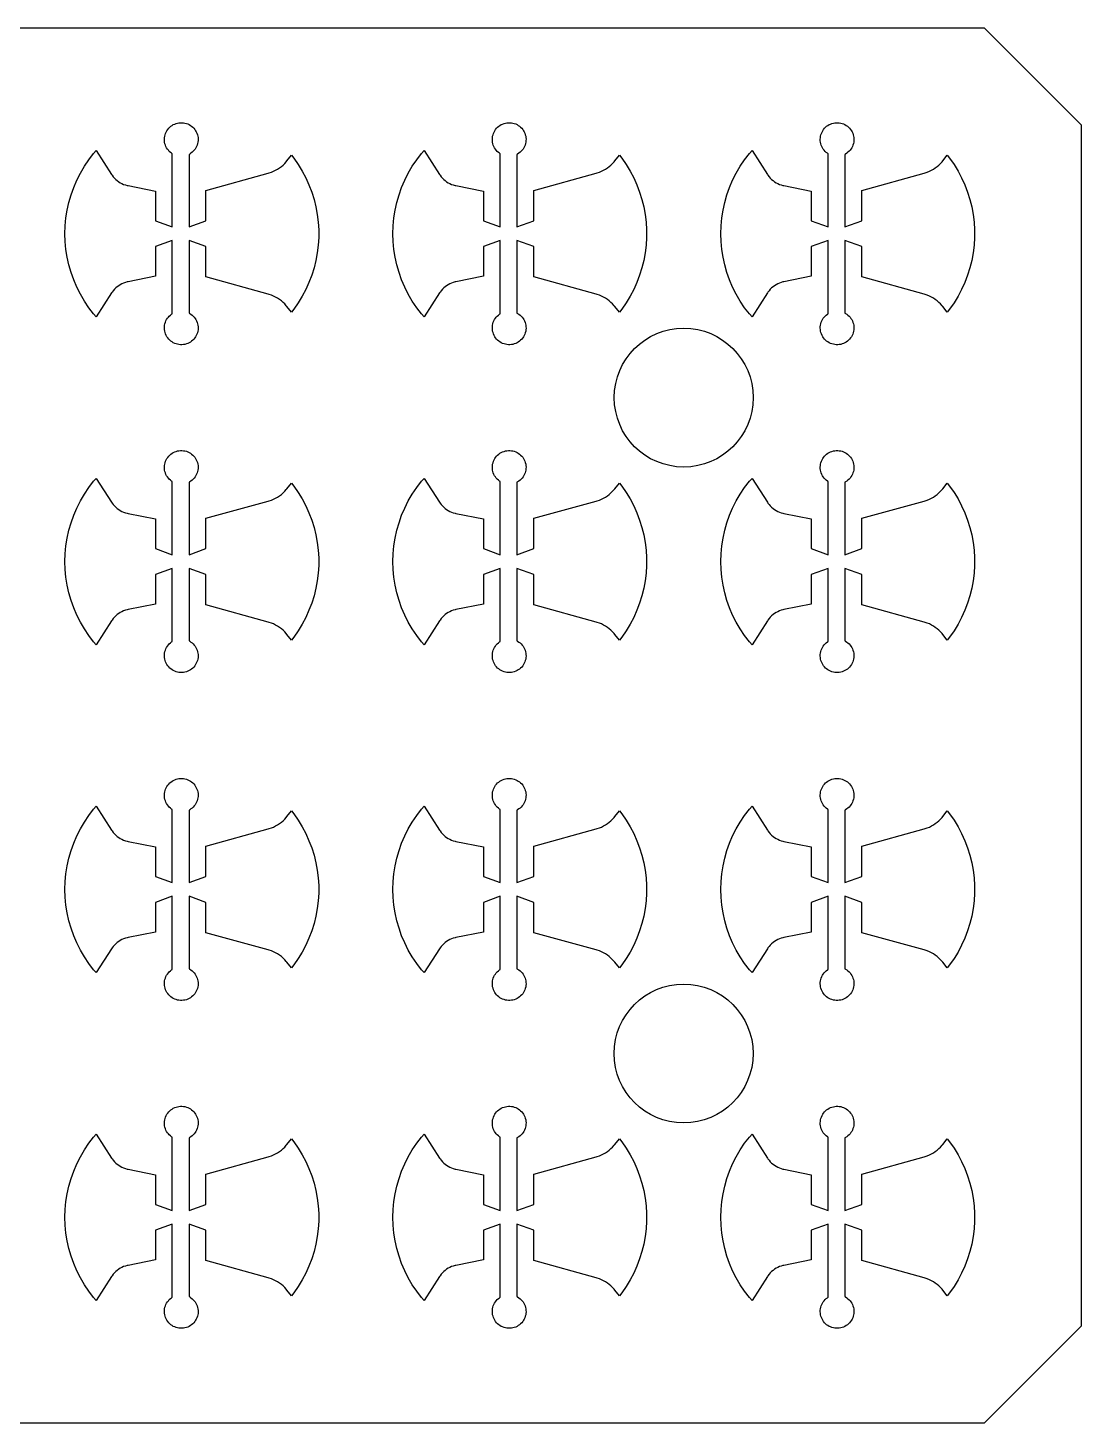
# Model space of a CAD drawing. Extents: x -63 to 63, y -41 to 41.
# Drawn here: x 0 to 62.6, y -41.5 to 41.5 of the extents above; entities that cross this region are included whole.
import ezdxf

# ---------------------------------------------------------------- set-up
doc = ezdxf.new("R2010")
doc.units = 0
doc.layers.add('L0D0_0', color=1, linetype='CONTINUOUS')

msp = doc.modelspace()

# ---------------------------------------------------------------- linework, layer by layer
at = {"layer": 'L0D0_0'}
msp.add_lwpolyline([(-60.937, 41.49), (56.862, 41.49), (62.63, 35.722), (62.63, -35.722), (56.862, -41.49), (-60.937, -41.49)], dxfattribs=at)
for points in [[(9.073, 22.647), (8.985, 22.655), (8.897, 22.671), (8.812, 22.695), (8.728, 22.726), (8.648, 22.764), (8.572, 22.81), (8.5, 22.861), (8.433, 22.919), (8.371, 22.983), (8.315, 23.052), (8.265, 23.126), (8.223, 23.204), (8.187, 23.285), (8.158, 23.369), (8.137, 23.455), (8.124, 23.543), (8.119, 23.632), (8.122, 23.72), (8.132, 23.809), (8.15, 23.896), (8.176, 23.98), (8.209, 24.063), (8.25, 24.142), (8.297, 24.217), (8.351, 24.288), (8.41, 24.353), (8.476, 24.413), (8.546, 24.468), (8.584, 24.491), (8.584, 28.843), (7.584, 28.479), (7.584, 26.717), (5.955, 26.391), (5.901, 26.38), (5.794, 26.351), (5.69, 26.314), (5.589, 26.269), (5.492, 26.217), (5.398, 26.158), (5.309, 26.093), (5.225, 26.021), (5.147, 25.943), (5.074, 25.86), (5.008, 25.772), (4.978, 25.725), (4.06, 24.3), (3.906, 24.478), (3.621, 24.85), (3.359, 25.24), (3.122, 25.646), (2.91, 26.065), (2.725, 26.497), (2.568, 26.939), (2.438, 27.39), (2.336, 27.849), (2.263, 28.313), (2.22, 28.781), (2.205, 29.25), (2.22, 29.719), (2.263, 30.187), (2.336, 30.651), (2.438, 31.11), (2.568, 31.561), (2.725, 32.003), (2.91, 32.435), (3.122, 32.854), (3.359, 33.26), (3.621, 33.65), (3.906, 34.022), (4.06, 34.2), (4.978, 32.775), (5.008, 32.728), (5.074, 32.64), (5.147, 32.557), (5.225, 32.479), (5.309, 32.407), (5.398, 32.342), (5.492, 32.283), (5.589, 32.231), (5.69, 32.186), (5.794, 32.149), (5.901, 32.12), (5.955, 32.109), (7.584, 31.783), (7.584, 30.021), (8.584, 29.657), (8.584, 34.009), (8.546, 34.032), (8.476, 34.087), (8.41, 34.147), (8.351, 34.212), (8.297, 34.283), (8.25, 34.358), (8.209, 34.437), (8.176, 34.52), (8.15, 34.604), (8.132, 34.691), (8.122, 34.78), (8.119, 34.868), (8.124, 34.957), (8.137, 35.045), (8.158, 35.131), (8.187, 35.215), (8.223, 35.296), (8.265, 35.374), (8.315, 35.448), (8.371, 35.517), (8.433, 35.581), (8.5, 35.639), (8.572, 35.69), (8.648, 35.736), (8.728, 35.774), (8.812, 35.805), (8.897, 35.829), (8.985, 35.845), (9.073, 35.853), (9.162, 35.853), (9.25, 35.845), (9.338, 35.83), (9.423, 35.807), (9.507, 35.776), (9.587, 35.738), (9.664, 35.693), (9.736, 35.642), (9.803, 35.584), (9.865, 35.521), (9.922, 35.452), (9.972, 35.378), (10.015, 35.301), (10.051, 35.22), (10.08, 35.136), (10.101, 35.05), (10.115, 34.962), (10.121, 34.873), (10.118, 34.785), (10.109, 34.696), (10.091, 34.609), (10.065, 34.524), (10.033, 34.442), (9.993, 34.362), (9.946, 34.287), (9.892, 34.216), (9.833, 34.15), (9.768, 34.09), (9.698, 34.035), (9.623, 33.987), (9.584, 33.967), (9.584, 29.657), (10.584, 30.021), (10.584, 31.822), (14.29, 32.848), (14.356, 32.866), (14.484, 32.91), (14.609, 32.963), (14.731, 33.023), (14.849, 33.09), (14.962, 33.165), (15.071, 33.247), (15.174, 33.335), (15.271, 33.43), (15.362, 33.531), (15.404, 33.584), (15.672, 33.919), (15.813, 33.74), (16.075, 33.364), (16.313, 32.972), (16.526, 32.567), (16.715, 32.15), (16.878, 31.722), (17.015, 31.285), (17.125, 30.841), (17.208, 30.391), (17.263, 29.936), (17.291, 29.479), (17.291, 29.021), (17.263, 28.564), (17.208, 28.109), (17.125, 27.659), (17.015, 27.215), (16.878, 26.778), (16.715, 26.35), (16.526, 25.933), (16.313, 25.528), (16.075, 25.136), (15.813, 24.76), (15.672, 24.581), (15.404, 24.916), (15.362, 24.969), (15.271, 25.07), (15.174, 25.165), (15.071, 25.253), (14.962, 25.335), (14.849, 25.41), (14.731, 25.477), (14.609, 25.537), (14.484, 25.59), (14.356, 25.634), (14.29, 25.652), (10.584, 26.678), (10.584, 28.479), (9.584, 28.843), (9.584, 24.533), (9.623, 24.513), (9.698, 24.465), (9.768, 24.41), (9.833, 24.35), (9.892, 24.284), (9.946, 24.213), (9.993, 24.138), (10.033, 24.058), (10.065, 23.976), (10.091, 23.891), (10.109, 23.804), (10.118, 23.715), (10.121, 23.627), (10.115, 23.538), (10.101, 23.45), (10.08, 23.364), (10.051, 23.28), (10.015, 23.199), (9.972, 23.122), (9.922, 23.048), (9.865, 22.979), (9.803, 22.916), (9.736, 22.858), (9.664, 22.807), (9.587, 22.762), (9.507, 22.724), (9.423, 22.693), (9.338, 22.67), (9.25, 22.655), (9.162, 22.647)], [(28.573, 22.647), (28.485, 22.655), (28.397, 22.671), (28.312, 22.695), (28.228, 22.726), (28.148, 22.764), (28.072, 22.81), (28, 22.861), (27.933, 22.919), (27.871, 22.983), (27.815, 23.052), (27.765, 23.126), (27.723, 23.204), (27.687, 23.285), (27.658, 23.369), (27.637, 23.455), (27.624, 23.543), (27.619, 23.632), (27.622, 23.72), (27.632, 23.809), (27.65, 23.896), (27.676, 23.98), (27.709, 24.063), (27.75, 24.142), (27.797, 24.217), (27.851, 24.288), (27.91, 24.353), (27.976, 24.413), (28.046, 24.468), (28.084, 24.491), (28.084, 28.843), (27.084, 28.479), (27.084, 26.717), (25.455, 26.391), (25.401, 26.38), (25.294, 26.351), (25.19, 26.314), (25.089, 26.269), (24.992, 26.217), (24.898, 26.158), (24.809, 26.093), (24.725, 26.021), (24.647, 25.943), (24.574, 25.86), (24.508, 25.772), (24.478, 25.725), (23.56, 24.3), (23.406, 24.478), (23.121, 24.85), (22.859, 25.24), (22.622, 25.646), (22.41, 26.065), (22.225, 26.497), (22.068, 26.939), (21.938, 27.39), (21.836, 27.849), (21.763, 28.313), (21.72, 28.781), (21.705, 29.25), (21.72, 29.719), (21.763, 30.187), (21.836, 30.651), (21.938, 31.11), (22.068, 31.561), (22.225, 32.003), (22.41, 32.435), (22.622, 32.854), (22.859, 33.26), (23.121, 33.65), (23.406, 34.022), (23.56, 34.2), (24.478, 32.775), (24.508, 32.728), (24.574, 32.64), (24.647, 32.557), (24.725, 32.479), (24.809, 32.407), (24.898, 32.342), (24.992, 32.283), (25.089, 32.231), (25.19, 32.186), (25.294, 32.149), (25.401, 32.12), (25.455, 32.109), (27.084, 31.783), (27.084, 30.021), (28.084, 29.657), (28.084, 34.009), (28.046, 34.032), (27.976, 34.087), (27.91, 34.147), (27.851, 34.212), (27.797, 34.283), (27.75, 34.358), (27.709, 34.437), (27.676, 34.52), (27.65, 34.604), (27.632, 34.691), (27.622, 34.78), (27.619, 34.868), (27.624, 34.957), (27.637, 35.045), (27.658, 35.131), (27.687, 35.215), (27.723, 35.296), (27.765, 35.374), (27.815, 35.448), (27.871, 35.517), (27.933, 35.581), (28, 35.639), (28.072, 35.69), (28.148, 35.736), (28.228, 35.774), (28.312, 35.805), (28.397, 35.829), (28.485, 35.845), (28.573, 35.853), (28.662, 35.853), (28.75, 35.845), (28.838, 35.83), (28.923, 35.807), (29.007, 35.776), (29.087, 35.738), (29.164, 35.693), (29.236, 35.642), (29.303, 35.584), (29.365, 35.521), (29.422, 35.452), (29.472, 35.378), (29.515, 35.301), (29.551, 35.22), (29.58, 35.136), (29.601, 35.05), (29.615, 34.962), (29.621, 34.873), (29.618, 34.785), (29.609, 34.696), (29.591, 34.609), (29.565, 34.524), (29.533, 34.442), (29.493, 34.362), (29.446, 34.287), (29.392, 34.216), (29.333, 34.15), (29.268, 34.09), (29.198, 34.035), (29.123, 33.987), (29.084, 33.967), (29.084, 29.657), (30.084, 30.021), (30.084, 31.822), (33.79, 32.848), (33.856, 32.866), (33.984, 32.91), (34.109, 32.963), (34.231, 33.023), (34.349, 33.09), (34.462, 33.165), (34.571, 33.247), (34.674, 33.335), (34.771, 33.43), (34.862, 33.531), (34.904, 33.584), (35.172, 33.919), (35.313, 33.74), (35.575, 33.364), (35.813, 32.972), (36.026, 32.567), (36.215, 32.15), (36.378, 31.722), (36.515, 31.285), (36.625, 30.841), (36.708, 30.391), (36.763, 29.936), (36.791, 29.479), (36.791, 29.021), (36.763, 28.564), (36.708, 28.109), (36.625, 27.659), (36.515, 27.215), (36.378, 26.778), (36.215, 26.35), (36.026, 25.933), (35.813, 25.528), (35.575, 25.136), (35.313, 24.76), (35.172, 24.581), (34.904, 24.916), (34.862, 24.969), (34.771, 25.07), (34.674, 25.165), (34.571, 25.253), (34.462, 25.335), (34.349, 25.41), (34.231, 25.477), (34.109, 25.537), (33.984, 25.59), (33.856, 25.634), (33.79, 25.652), (30.084, 26.678), (30.084, 28.479), (29.084, 28.843), (29.084, 24.533), (29.123, 24.513), (29.198, 24.465), (29.268, 24.41), (29.333, 24.35), (29.392, 24.284), (29.446, 24.213), (29.493, 24.138), (29.533, 24.058), (29.565, 23.976), (29.591, 23.891), (29.609, 23.804), (29.618, 23.715), (29.621, 23.627), (29.615, 23.538), (29.601, 23.45), (29.58, 23.364), (29.551, 23.28), (29.515, 23.199), (29.472, 23.122), (29.422, 23.048), (29.365, 22.979), (29.303, 22.916), (29.236, 22.858), (29.164, 22.807), (29.087, 22.762), (29.007, 22.724), (28.923, 22.693), (28.838, 22.67), (28.75, 22.655), (28.662, 22.647)], [(48.073, 22.647), (47.985, 22.655), (47.897, 22.671), (47.812, 22.695), (47.728, 22.726), (47.648, 22.764), (47.572, 22.81), (47.5, 22.861), (47.433, 22.919), (47.371, 22.983), (47.315, 23.052), (47.265, 23.126), (47.223, 23.204), (47.187, 23.285), (47.158, 23.369), (47.137, 23.455), (47.124, 23.543), (47.119, 23.632), (47.122, 23.72), (47.132, 23.809), (47.15, 23.896), (47.176, 23.98), (47.209, 24.063), (47.25, 24.142), (47.297, 24.217), (47.351, 24.288), (47.41, 24.353), (47.476, 24.413), (47.546, 24.468), (47.584, 24.491), (47.584, 28.843), (46.584, 28.479), (46.584, 26.717), (44.955, 26.391), (44.901, 26.38), (44.794, 26.351), (44.69, 26.314), (44.589, 26.269), (44.492, 26.217), (44.398, 26.158), (44.309, 26.093), (44.225, 26.021), (44.147, 25.943), (44.074, 25.86), (44.008, 25.772), (43.978, 25.725), (43.06, 24.3), (42.906, 24.478), (42.621, 24.85), (42.359, 25.24), (42.122, 25.646), (41.91, 26.065), (41.725, 26.497), (41.568, 26.939), (41.438, 27.39), (41.336, 27.849), (41.263, 28.313), (41.22, 28.781), (41.205, 29.25), (41.22, 29.719), (41.263, 30.187), (41.336, 30.651), (41.438, 31.11), (41.568, 31.561), (41.725, 32.003), (41.91, 32.435), (42.122, 32.854), (42.359, 33.26), (42.621, 33.65), (42.906, 34.022), (43.06, 34.2), (43.978, 32.775), (44.008, 32.728), (44.074, 32.64), (44.147, 32.557), (44.225, 32.479), (44.309, 32.407), (44.398, 32.342), (44.492, 32.283), (44.589, 32.231), (44.69, 32.186), (44.794, 32.149), (44.901, 32.12), (44.955, 32.109), (46.584, 31.783), (46.584, 30.021), (47.584, 29.657), (47.584, 34.009), (47.546, 34.032), (47.476, 34.087), (47.41, 34.147), (47.351, 34.212), (47.297, 34.283), (47.25, 34.358), (47.209, 34.437), (47.176, 34.52), (47.15, 34.604), (47.132, 34.691), (47.122, 34.78), (47.119, 34.868), (47.124, 34.957), (47.137, 35.045), (47.158, 35.131), (47.187, 35.215), (47.223, 35.296), (47.265, 35.374), (47.315, 35.448), (47.371, 35.517), (47.433, 35.581), (47.5, 35.639), (47.572, 35.69), (47.648, 35.736), (47.728, 35.774), (47.812, 35.805), (47.897, 35.829), (47.985, 35.845), (48.073, 35.853), (48.162, 35.853), (48.25, 35.845), (48.338, 35.83), (48.423, 35.807), (48.507, 35.776), (48.587, 35.738), (48.664, 35.693), (48.736, 35.642), (48.803, 35.584), (48.865, 35.521), (48.922, 35.452), (48.972, 35.378), (49.015, 35.301), (49.051, 35.22), (49.08, 35.136), (49.101, 35.05), (49.115, 34.962), (49.121, 34.873), (49.118, 34.785), (49.109, 34.696), (49.091, 34.609), (49.065, 34.524), (49.033, 34.442), (48.993, 34.362), (48.946, 34.287), (48.892, 34.216), (48.833, 34.15), (48.768, 34.09), (48.698, 34.035), (48.623, 33.987), (48.584, 33.967), (48.584, 29.657), (49.584, 30.021), (49.584, 31.822), (53.29, 32.848), (53.356, 32.866), (53.484, 32.91), (53.609, 32.963), (53.731, 33.023), (53.849, 33.09), (53.962, 33.165), (54.071, 33.247), (54.174, 33.335), (54.271, 33.43), (54.362, 33.531), (54.404, 33.584), (54.672, 33.919), (54.813, 33.74), (55.075, 33.364), (55.313, 32.972), (55.526, 32.567), (55.715, 32.15), (55.878, 31.722), (56.015, 31.285), (56.125, 30.841), (56.208, 30.391), (56.263, 29.936), (56.291, 29.479), (56.291, 29.021), (56.263, 28.564), (56.208, 28.109), (56.125, 27.659), (56.015, 27.215), (55.878, 26.778), (55.715, 26.35), (55.526, 25.933), (55.313, 25.528), (55.075, 25.136), (54.813, 24.76), (54.672, 24.581), (54.404, 24.916), (54.362, 24.969), (54.271, 25.07), (54.174, 25.165), (54.071, 25.253), (53.962, 25.335), (53.849, 25.41), (53.731, 25.477), (53.609, 25.537), (53.484, 25.59), (53.356, 25.634), (53.29, 25.652), (49.584, 26.678), (49.584, 28.479), (48.584, 28.843), (48.584, 24.533), (48.623, 24.513), (48.698, 24.465), (48.768, 24.41), (48.833, 24.35), (48.892, 24.284), (48.946, 24.213), (48.993, 24.138), (49.033, 24.058), (49.065, 23.976), (49.091, 23.891), (49.109, 23.804), (49.118, 23.715), (49.121, 23.627), (49.115, 23.538), (49.101, 23.45), (49.08, 23.364), (49.051, 23.28), (49.015, 23.199), (48.972, 23.122), (48.922, 23.048), (48.865, 22.979), (48.803, 22.916), (48.736, 22.858), (48.664, 22.807), (48.587, 22.762), (48.507, 22.724), (48.423, 22.693), (48.338, 22.67), (48.25, 22.655), (48.162, 22.647)], [(9.073, 3.147), (8.985, 3.155), (8.897, 3.171), (8.812, 3.195), (8.728, 3.226), (8.648, 3.264), (8.572, 3.31), (8.5, 3.361), (8.433, 3.419), (8.371, 3.483), (8.315, 3.552), (8.265, 3.626), (8.223, 3.704), (8.187, 3.785), (8.158, 3.869), (8.137, 3.955), (8.124, 4.043), (8.119, 4.132), (8.122, 4.22), (8.132, 4.309), (8.15, 4.396), (8.176, 4.48), (8.209, 4.563), (8.25, 4.642), (8.297, 4.717), (8.351, 4.788), (8.41, 4.853), (8.476, 4.913), (8.546, 4.968), (8.584, 4.991), (8.584, 9.343), (7.584, 8.979), (7.584, 7.217), (5.955, 6.891), (5.901, 6.88), (5.794, 6.851), (5.69, 6.814), (5.589, 6.769), (5.492, 6.717), (5.398, 6.658), (5.309, 6.593), (5.225, 6.521), (5.147, 6.443), (5.074, 6.36), (5.008, 6.272), (4.978, 6.225), (4.06, 4.8), (3.906, 4.978), (3.621, 5.35), (3.359, 5.74), (3.122, 6.146), (2.91, 6.565), (2.725, 6.997), (2.568, 7.439), (2.438, 7.89), (2.336, 8.349), (2.263, 8.813), (2.22, 9.281), (2.205, 9.75), (2.22, 10.219), (2.263, 10.687), (2.336, 11.151), (2.438, 11.61), (2.568, 12.061), (2.725, 12.503), (2.91, 12.935), (3.122, 13.354), (3.359, 13.76), (3.621, 14.15), (3.906, 14.522), (4.06, 14.7), (4.978, 13.275), (5.008, 13.228), (5.074, 13.14), (5.147, 13.057), (5.225, 12.979), (5.309, 12.907), (5.398, 12.842), (5.492, 12.783), (5.589, 12.731), (5.69, 12.686), (5.794, 12.649), (5.901, 12.62), (5.955, 12.609), (7.584, 12.283), (7.584, 10.521), (8.584, 10.157), (8.584, 14.509), (8.546, 14.532), (8.476, 14.587), (8.41, 14.647), (8.351, 14.712), (8.297, 14.783), (8.25, 14.858), (8.209, 14.937), (8.176, 15.02), (8.15, 15.104), (8.132, 15.191), (8.122, 15.28), (8.119, 15.368), (8.124, 15.457), (8.137, 15.545), (8.158, 15.631), (8.187, 15.715), (8.223, 15.796), (8.265, 15.874), (8.315, 15.948), (8.371, 16.017), (8.433, 16.081), (8.5, 16.139), (8.572, 16.19), (8.648, 16.236), (8.728, 16.274), (8.812, 16.305), (8.897, 16.329), (8.985, 16.345), (9.073, 16.353), (9.162, 16.353), (9.25, 16.345), (9.338, 16.33), (9.423, 16.307), (9.507, 16.276), (9.587, 16.238), (9.664, 16.193), (9.736, 16.142), (9.803, 16.084), (9.865, 16.021), (9.922, 15.952), (9.972, 15.878), (10.015, 15.801), (10.051, 15.72), (10.08, 15.636), (10.101, 15.55), (10.115, 15.462), (10.121, 15.373), (10.118, 15.285), (10.109, 15.196), (10.091, 15.109), (10.065, 15.024), (10.033, 14.942), (9.993, 14.862), (9.946, 14.787), (9.892, 14.716), (9.833, 14.65), (9.768, 14.59), (9.698, 14.535), (9.623, 14.487), (9.584, 14.467), (9.584, 10.157), (10.584, 10.521), (10.584, 12.322), (14.29, 13.348), (14.356, 13.366), (14.484, 13.41), (14.609, 13.463), (14.731, 13.523), (14.849, 13.59), (14.962, 13.665), (15.071, 13.747), (15.174, 13.835), (15.271, 13.93), (15.362, 14.031), (15.404, 14.084), (15.672, 14.419), (15.813, 14.24), (16.075, 13.864), (16.313, 13.472), (16.526, 13.067), (16.715, 12.65), (16.878, 12.222), (17.015, 11.785), (17.125, 11.341), (17.208, 10.891), (17.263, 10.436), (17.291, 9.979), (17.291, 9.521), (17.263, 9.064), (17.208, 8.609), (17.125, 8.159), (17.015, 7.715), (16.878, 7.278), (16.715, 6.85), (16.526, 6.433), (16.313, 6.028), (16.075, 5.636), (15.813, 5.26), (15.672, 5.081), (15.404, 5.416), (15.362, 5.469), (15.271, 5.57), (15.174, 5.665), (15.071, 5.753), (14.962, 5.835), (14.849, 5.91), (14.731, 5.977), (14.609, 6.037), (14.484, 6.09), (14.356, 6.134), (14.29, 6.152), (10.584, 7.178), (10.584, 8.979), (9.584, 9.343), (9.584, 5.033), (9.623, 5.013), (9.698, 4.965), (9.768, 4.91), (9.833, 4.85), (9.892, 4.784), (9.946, 4.713), (9.993, 4.638), (10.033, 4.558), (10.065, 4.476), (10.091, 4.391), (10.109, 4.304), (10.118, 4.215), (10.121, 4.127), (10.115, 4.038), (10.101, 3.95), (10.08, 3.864), (10.051, 3.78), (10.015, 3.699), (9.972, 3.622), (9.922, 3.548), (9.865, 3.479), (9.803, 3.416), (9.736, 3.358), (9.664, 3.307), (9.587, 3.262), (9.507, 3.224), (9.423, 3.193), (9.338, 3.17), (9.25, 3.155), (9.162, 3.147)], [(28.573, 3.147), (28.485, 3.155), (28.397, 3.171), (28.312, 3.195), (28.228, 3.226), (28.148, 3.264), (28.072, 3.31), (28, 3.361), (27.933, 3.419), (27.871, 3.483), (27.815, 3.552), (27.765, 3.626), (27.723, 3.704), (27.687, 3.785), (27.658, 3.869), (27.637, 3.955), (27.624, 4.043), (27.619, 4.132), (27.622, 4.22), (27.632, 4.309), (27.65, 4.396), (27.676, 4.48), (27.709, 4.563), (27.75, 4.642), (27.797, 4.717), (27.851, 4.788), (27.91, 4.853), (27.976, 4.913), (28.046, 4.968), (28.084, 4.991), (28.084, 9.343), (27.084, 8.979), (27.084, 7.217), (25.455, 6.891), (25.401, 6.88), (25.294, 6.851), (25.19, 6.814), (25.089, 6.769), (24.992, 6.717), (24.898, 6.658), (24.809, 6.593), (24.725, 6.521), (24.647, 6.443), (24.574, 6.36), (24.508, 6.272), (24.478, 6.225), (23.56, 4.8), (23.406, 4.978), (23.121, 5.35), (22.859, 5.74), (22.622, 6.146), (22.41, 6.565), (22.225, 6.997), (22.068, 7.439), (21.938, 7.89), (21.836, 8.349), (21.763, 8.813), (21.72, 9.281), (21.705, 9.75), (21.72, 10.219), (21.763, 10.687), (21.836, 11.151), (21.938, 11.61), (22.068, 12.061), (22.225, 12.503), (22.41, 12.935), (22.622, 13.354), (22.859, 13.76), (23.121, 14.15), (23.406, 14.522), (23.56, 14.7), (24.478, 13.275), (24.508, 13.228), (24.574, 13.14), (24.647, 13.057), (24.725, 12.979), (24.809, 12.907), (24.898, 12.842), (24.992, 12.783), (25.089, 12.731), (25.19, 12.686), (25.294, 12.649), (25.401, 12.62), (25.455, 12.609), (27.084, 12.283), (27.084, 10.521), (28.084, 10.157), (28.084, 14.509), (28.046, 14.532), (27.976, 14.587), (27.91, 14.647), (27.851, 14.712), (27.797, 14.783), (27.75, 14.858), (27.709, 14.937), (27.676, 15.02), (27.65, 15.104), (27.632, 15.191), (27.622, 15.28), (27.619, 15.368), (27.624, 15.457), (27.637, 15.545), (27.658, 15.631), (27.687, 15.715), (27.723, 15.796), (27.765, 15.874), (27.815, 15.948), (27.871, 16.017), (27.933, 16.081), (28, 16.139), (28.072, 16.19), (28.148, 16.236), (28.228, 16.274), (28.312, 16.305), (28.397, 16.329), (28.485, 16.345), (28.573, 16.353), (28.662, 16.353), (28.75, 16.345), (28.838, 16.33), (28.923, 16.307), (29.007, 16.276), (29.087, 16.238), (29.164, 16.193), (29.236, 16.142), (29.303, 16.084), (29.365, 16.021), (29.422, 15.952), (29.472, 15.878), (29.515, 15.801), (29.551, 15.72), (29.58, 15.636), (29.601, 15.55), (29.615, 15.462), (29.621, 15.373), (29.618, 15.285), (29.609, 15.196), (29.591, 15.109), (29.565, 15.024), (29.533, 14.942), (29.493, 14.862), (29.446, 14.787), (29.392, 14.716), (29.333, 14.65), (29.268, 14.59), (29.198, 14.535), (29.123, 14.487), (29.084, 14.467), (29.084, 10.157), (30.084, 10.521), (30.084, 12.322), (33.79, 13.348), (33.856, 13.366), (33.984, 13.41), (34.109, 13.463), (34.231, 13.523), (34.349, 13.59), (34.462, 13.665), (34.571, 13.747), (34.674, 13.835), (34.771, 13.93), (34.862, 14.031), (34.904, 14.084), (35.172, 14.419), (35.313, 14.24), (35.575, 13.864), (35.813, 13.472), (36.026, 13.067), (36.215, 12.65), (36.378, 12.222), (36.515, 11.785), (36.625, 11.341), (36.708, 10.891), (36.763, 10.436), (36.791, 9.979), (36.791, 9.521), (36.763, 9.064), (36.708, 8.609), (36.625, 8.159), (36.515, 7.715), (36.378, 7.278), (36.215, 6.85), (36.026, 6.433), (35.813, 6.028), (35.575, 5.636), (35.313, 5.26), (35.172, 5.081), (34.904, 5.416), (34.862, 5.469), (34.771, 5.57), (34.674, 5.665), (34.571, 5.753), (34.462, 5.835), (34.349, 5.91), (34.231, 5.977), (34.109, 6.037), (33.984, 6.09), (33.856, 6.134), (33.79, 6.152), (30.084, 7.178), (30.084, 8.979), (29.084, 9.343), (29.084, 5.033), (29.123, 5.013), (29.198, 4.965), (29.268, 4.91), (29.333, 4.85), (29.392, 4.784), (29.446, 4.713), (29.493, 4.638), (29.533, 4.558), (29.565, 4.476), (29.591, 4.391), (29.609, 4.304), (29.618, 4.215), (29.621, 4.127), (29.615, 4.038), (29.601, 3.95), (29.58, 3.864), (29.551, 3.78), (29.515, 3.699), (29.472, 3.622), (29.422, 3.548), (29.365, 3.479), (29.303, 3.416), (29.236, 3.358), (29.164, 3.307), (29.087, 3.262), (29.007, 3.224), (28.923, 3.193), (28.838, 3.17), (28.75, 3.155), (28.662, 3.147)], [(48.073, 3.147), (47.985, 3.155), (47.897, 3.171), (47.812, 3.195), (47.728, 3.226), (47.648, 3.264), (47.572, 3.31), (47.5, 3.361), (47.433, 3.419), (47.371, 3.483), (47.315, 3.552), (47.265, 3.626), (47.223, 3.704), (47.187, 3.785), (47.158, 3.869), (47.137, 3.955), (47.124, 4.043), (47.119, 4.132), (47.122, 4.22), (47.132, 4.309), (47.15, 4.396), (47.176, 4.48), (47.209, 4.563), (47.25, 4.642), (47.297, 4.717), (47.351, 4.788), (47.41, 4.853), (47.476, 4.913), (47.546, 4.968), (47.584, 4.991), (47.584, 9.343), (46.584, 8.979), (46.584, 7.217), (44.955, 6.891), (44.901, 6.88), (44.794, 6.851), (44.69, 6.814), (44.589, 6.769), (44.492, 6.717), (44.398, 6.658), (44.309, 6.593), (44.225, 6.521), (44.147, 6.443), (44.074, 6.36), (44.008, 6.272), (43.978, 6.225), (43.06, 4.8), (42.906, 4.978), (42.621, 5.35), (42.359, 5.74), (42.122, 6.146), (41.91, 6.565), (41.725, 6.997), (41.568, 7.439), (41.438, 7.89), (41.336, 8.349), (41.263, 8.813), (41.22, 9.281), (41.205, 9.75), (41.22, 10.219), (41.263, 10.687), (41.336, 11.151), (41.438, 11.61), (41.568, 12.061), (41.725, 12.503), (41.91, 12.935), (42.122, 13.354), (42.359, 13.76), (42.621, 14.15), (42.906, 14.522), (43.06, 14.7), (43.978, 13.275), (44.008, 13.228), (44.074, 13.14), (44.147, 13.057), (44.225, 12.979), (44.309, 12.907), (44.398, 12.842), (44.492, 12.783), (44.589, 12.731), (44.69, 12.686), (44.794, 12.649), (44.901, 12.62), (44.955, 12.609), (46.584, 12.283), (46.584, 10.521), (47.584, 10.157), (47.584, 14.509), (47.546, 14.532), (47.476, 14.587), (47.41, 14.647), (47.351, 14.712), (47.297, 14.783), (47.25, 14.858), (47.209, 14.937), (47.176, 15.02), (47.15, 15.104), (47.132, 15.191), (47.122, 15.28), (47.119, 15.368), (47.124, 15.457), (47.137, 15.545), (47.158, 15.631), (47.187, 15.715), (47.223, 15.796), (47.265, 15.874), (47.315, 15.948), (47.371, 16.017), (47.433, 16.081), (47.5, 16.139), (47.572, 16.19), (47.648, 16.236), (47.728, 16.274), (47.812, 16.305), (47.897, 16.329), (47.985, 16.345), (48.073, 16.353), (48.162, 16.353), (48.25, 16.345), (48.338, 16.33), (48.423, 16.307), (48.507, 16.276), (48.587, 16.238), (48.664, 16.193), (48.736, 16.142), (48.803, 16.084), (48.865, 16.021), (48.922, 15.952), (48.972, 15.878), (49.015, 15.801), (49.051, 15.72), (49.08, 15.636), (49.101, 15.55), (49.115, 15.462), (49.121, 15.373), (49.118, 15.285), (49.109, 15.196), (49.091, 15.109), (49.065, 15.024), (49.033, 14.942), (48.993, 14.862), (48.946, 14.787), (48.892, 14.716), (48.833, 14.65), (48.768, 14.59), (48.698, 14.535), (48.623, 14.487), (48.584, 14.467), (48.584, 10.157), (49.584, 10.521), (49.584, 12.322), (53.29, 13.348), (53.356, 13.366), (53.484, 13.41), (53.609, 13.463), (53.731, 13.523), (53.849, 13.59), (53.962, 13.665), (54.071, 13.747), (54.174, 13.835), (54.271, 13.93), (54.362, 14.031), (54.404, 14.084), (54.672, 14.419), (54.813, 14.24), (55.075, 13.864), (55.313, 13.472), (55.526, 13.067), (55.715, 12.65), (55.878, 12.222), (56.015, 11.785), (56.125, 11.341), (56.208, 10.891), (56.263, 10.436), (56.291, 9.979), (56.291, 9.521), (56.263, 9.064), (56.208, 8.609), (56.125, 8.159), (56.015, 7.715), (55.878, 7.278), (55.715, 6.85), (55.526, 6.433), (55.313, 6.028), (55.075, 5.636), (54.813, 5.26), (54.672, 5.081), (54.404, 5.416), (54.362, 5.469), (54.271, 5.57), (54.174, 5.665), (54.071, 5.753), (53.962, 5.835), (53.849, 5.91), (53.731, 5.977), (53.609, 6.037), (53.484, 6.09), (53.356, 6.134), (53.29, 6.152), (49.584, 7.178), (49.584, 8.979), (48.584, 9.343), (48.584, 5.033), (48.623, 5.013), (48.698, 4.965), (48.768, 4.91), (48.833, 4.85), (48.892, 4.784), (48.946, 4.713), (48.993, 4.638), (49.033, 4.558), (49.065, 4.476), (49.091, 4.391), (49.109, 4.304), (49.118, 4.215), (49.121, 4.127), (49.115, 4.038), (49.101, 3.95), (49.08, 3.864), (49.051, 3.78), (49.015, 3.699), (48.972, 3.622), (48.922, 3.548), (48.865, 3.479), (48.803, 3.416), (48.736, 3.358), (48.664, 3.307), (48.587, 3.262), (48.507, 3.224), (48.423, 3.193), (48.338, 3.17), (48.25, 3.155), (48.162, 3.147)], [(9.073, -16.353), (8.985, -16.345), (8.897, -16.329), (8.812, -16.305), (8.728, -16.274), (8.648, -16.236), (8.572, -16.19), (8.5, -16.139), (8.433, -16.081), (8.371, -16.017), (8.315, -15.948), (8.265, -15.874), (8.223, -15.796), (8.187, -15.715), (8.158, -15.631), (8.137, -15.545), (8.124, -15.457), (8.119, -15.368), (8.122, -15.28), (8.132, -15.191), (8.15, -15.104), (8.176, -15.02), (8.209, -14.937), (8.25, -14.858), (8.297, -14.783), (8.351, -14.712), (8.41, -14.647), (8.476, -14.587), (8.546, -14.532), (8.584, -14.509), (8.584, -10.157), (7.584, -10.521), (7.584, -12.283), (5.955, -12.609), (5.901, -12.62), (5.794, -12.649), (5.69, -12.686), (5.589, -12.731), (5.492, -12.783), (5.398, -12.842), (5.309, -12.907), (5.225, -12.979), (5.147, -13.057), (5.074, -13.14), (5.008, -13.228), (4.978, -13.275), (4.06, -14.7), (3.906, -14.522), (3.621, -14.15), (3.359, -13.76), (3.122, -13.354), (2.91, -12.935), (2.725, -12.503), (2.568, -12.061), (2.438, -11.61), (2.336, -11.151), (2.263, -10.687), (2.22, -10.219), (2.205, -9.75), (2.22, -9.281), (2.263, -8.813), (2.336, -8.349), (2.438, -7.89), (2.568, -7.439), (2.725, -6.997), (2.91, -6.565), (3.122, -6.146), (3.359, -5.74), (3.621, -5.35), (3.906, -4.978), (4.06, -4.8), (4.978, -6.225), (5.008, -6.272), (5.074, -6.36), (5.147, -6.443), (5.225, -6.521), (5.309, -6.593), (5.398, -6.658), (5.492, -6.717), (5.589, -6.769), (5.69, -6.814), (5.794, -6.851), (5.901, -6.88), (5.955, -6.891), (7.584, -7.217), (7.584, -8.979), (8.584, -9.343), (8.584, -4.991), (8.546, -4.968), (8.476, -4.913), (8.41, -4.853), (8.351, -4.788), (8.297, -4.717), (8.25, -4.642), (8.209, -4.563), (8.176, -4.48), (8.15, -4.396), (8.132, -4.309), (8.122, -4.22), (8.119, -4.132), (8.124, -4.043), (8.137, -3.955), (8.158, -3.869), (8.187, -3.785), (8.223, -3.704), (8.265, -3.626), (8.315, -3.552), (8.371, -3.483), (8.433, -3.419), (8.5, -3.361), (8.572, -3.31), (8.648, -3.264), (8.728, -3.226), (8.812, -3.195), (8.897, -3.171), (8.985, -3.155), (9.073, -3.147), (9.162, -3.147), (9.25, -3.155), (9.338, -3.17), (9.423, -3.193), (9.507, -3.224), (9.587, -3.262), (9.664, -3.307), (9.736, -3.358), (9.803, -3.416), (9.865, -3.479), (9.922, -3.548), (9.972, -3.622), (10.015, -3.699), (10.051, -3.78), (10.08, -3.864), (10.101, -3.95), (10.115, -4.038), (10.121, -4.127), (10.118, -4.215), (10.109, -4.304), (10.091, -4.391), (10.065, -4.476), (10.033, -4.558), (9.993, -4.638), (9.946, -4.713), (9.892, -4.784), (9.833, -4.85), (9.768, -4.91), (9.698, -4.965), (9.623, -5.013), (9.584, -5.033), (9.584, -9.343), (10.584, -8.979), (10.584, -7.178), (14.29, -6.152), (14.356, -6.134), (14.484, -6.09), (14.609, -6.037), (14.731, -5.977), (14.849, -5.91), (14.962, -5.835), (15.071, -5.753), (15.174, -5.665), (15.271, -5.57), (15.362, -5.469), (15.404, -5.416), (15.672, -5.081), (15.813, -5.26), (16.075, -5.636), (16.313, -6.028), (16.526, -6.433), (16.715, -6.85), (16.878, -7.278), (17.015, -7.715), (17.125, -8.159), (17.208, -8.609), (17.263, -9.064), (17.291, -9.521), (17.291, -9.979), (17.263, -10.436), (17.208, -10.891), (17.125, -11.341), (17.015, -11.785), (16.878, -12.222), (16.715, -12.65), (16.526, -13.067), (16.313, -13.472), (16.075, -13.864), (15.813, -14.24), (15.672, -14.419), (15.404, -14.084), (15.362, -14.031), (15.271, -13.93), (15.174, -13.835), (15.071, -13.747), (14.962, -13.665), (14.849, -13.59), (14.731, -13.523), (14.609, -13.463), (14.484, -13.41), (14.356, -13.366), (14.29, -13.348), (10.584, -12.322), (10.584, -10.521), (9.584, -10.157), (9.584, -14.467), (9.623, -14.487), (9.698, -14.535), (9.768, -14.59), (9.833, -14.65), (9.892, -14.716), (9.946, -14.787), (9.993, -14.862), (10.033, -14.942), (10.065, -15.024), (10.091, -15.109), (10.109, -15.196), (10.118, -15.285), (10.121, -15.373), (10.115, -15.462), (10.101, -15.55), (10.08, -15.636), (10.051, -15.72), (10.015, -15.801), (9.972, -15.878), (9.922, -15.952), (9.865, -16.021), (9.803, -16.084), (9.736, -16.142), (9.664, -16.193), (9.587, -16.238), (9.507, -16.276), (9.423, -16.307), (9.338, -16.33), (9.25, -16.345), (9.162, -16.353)], [(28.573, -16.353), (28.485, -16.345), (28.397, -16.329), (28.312, -16.305), (28.228, -16.274), (28.148, -16.236), (28.072, -16.19), (28, -16.139), (27.933, -16.081), (27.871, -16.017), (27.815, -15.948), (27.765, -15.874), (27.723, -15.796), (27.687, -15.715), (27.658, -15.631), (27.637, -15.545), (27.624, -15.457), (27.619, -15.368), (27.622, -15.28), (27.632, -15.191), (27.65, -15.104), (27.676, -15.02), (27.709, -14.937), (27.75, -14.858), (27.797, -14.783), (27.851, -14.712), (27.91, -14.647), (27.976, -14.587), (28.046, -14.532), (28.084, -14.509), (28.084, -10.157), (27.084, -10.521), (27.084, -12.283), (25.455, -12.609), (25.401, -12.62), (25.294, -12.649), (25.19, -12.686), (25.089, -12.731), (24.992, -12.783), (24.898, -12.842), (24.809, -12.907), (24.725, -12.979), (24.647, -13.057), (24.574, -13.14), (24.508, -13.228), (24.478, -13.275), (23.56, -14.7), (23.406, -14.522), (23.121, -14.15), (22.859, -13.76), (22.622, -13.354), (22.41, -12.935), (22.225, -12.503), (22.068, -12.061), (21.938, -11.61), (21.836, -11.151), (21.763, -10.687), (21.72, -10.219), (21.705, -9.75), (21.72, -9.281), (21.763, -8.813), (21.836, -8.349), (21.938, -7.89), (22.068, -7.439), (22.225, -6.997), (22.41, -6.565), (22.622, -6.146), (22.859, -5.74), (23.121, -5.35), (23.406, -4.978), (23.56, -4.8), (24.478, -6.225), (24.508, -6.272), (24.574, -6.36), (24.647, -6.443), (24.725, -6.521), (24.809, -6.593), (24.898, -6.658), (24.992, -6.717), (25.089, -6.769), (25.19, -6.814), (25.294, -6.851), (25.401, -6.88), (25.455, -6.891), (27.084, -7.217), (27.084, -8.979), (28.084, -9.343), (28.084, -4.991), (28.046, -4.968), (27.976, -4.913), (27.91, -4.853), (27.851, -4.788), (27.797, -4.717), (27.75, -4.642), (27.709, -4.563), (27.676, -4.48), (27.65, -4.396), (27.632, -4.309), (27.622, -4.22), (27.619, -4.132), (27.624, -4.043), (27.637, -3.955), (27.658, -3.869), (27.687, -3.785), (27.723, -3.704), (27.765, -3.626), (27.815, -3.552), (27.871, -3.483), (27.933, -3.419), (28, -3.361), (28.072, -3.31), (28.148, -3.264), (28.228, -3.226), (28.312, -3.195), (28.397, -3.171), (28.485, -3.155), (28.573, -3.147), (28.662, -3.147), (28.75, -3.155), (28.838, -3.17), (28.923, -3.193), (29.007, -3.224), (29.087, -3.262), (29.164, -3.307), (29.236, -3.358), (29.303, -3.416), (29.365, -3.479), (29.422, -3.548), (29.472, -3.622), (29.515, -3.699), (29.551, -3.78), (29.58, -3.864), (29.601, -3.95), (29.615, -4.038), (29.621, -4.127), (29.618, -4.215), (29.609, -4.304), (29.591, -4.391), (29.565, -4.476), (29.533, -4.558), (29.493, -4.638), (29.446, -4.713), (29.392, -4.784), (29.333, -4.85), (29.268, -4.91), (29.198, -4.965), (29.123, -5.013), (29.084, -5.033), (29.084, -9.343), (30.084, -8.979), (30.084, -7.178), (33.79, -6.152), (33.856, -6.134), (33.984, -6.09), (34.109, -6.037), (34.231, -5.977), (34.349, -5.91), (34.462, -5.835), (34.571, -5.753), (34.674, -5.665), (34.771, -5.57), (34.862, -5.469), (34.904, -5.416), (35.172, -5.081), (35.313, -5.26), (35.575, -5.636), (35.813, -6.028), (36.026, -6.433), (36.215, -6.85), (36.378, -7.278), (36.515, -7.715), (36.625, -8.159), (36.708, -8.609), (36.763, -9.064), (36.791, -9.521), (36.791, -9.979), (36.763, -10.436), (36.708, -10.891), (36.625, -11.341), (36.515, -11.785), (36.378, -12.222), (36.215, -12.65), (36.026, -13.067), (35.813, -13.472), (35.575, -13.864), (35.313, -14.24), (35.172, -14.419), (34.904, -14.084), (34.862, -14.031), (34.771, -13.93), (34.674, -13.835), (34.571, -13.747), (34.462, -13.665), (34.349, -13.59), (34.231, -13.523), (34.109, -13.463), (33.984, -13.41), (33.856, -13.366), (33.79, -13.348), (30.084, -12.322), (30.084, -10.521), (29.084, -10.157), (29.084, -14.467), (29.123, -14.487), (29.198, -14.535), (29.268, -14.59), (29.333, -14.65), (29.392, -14.716), (29.446, -14.787), (29.493, -14.862), (29.533, -14.942), (29.565, -15.024), (29.591, -15.109), (29.609, -15.196), (29.618, -15.285), (29.621, -15.373), (29.615, -15.462), (29.601, -15.55), (29.58, -15.636), (29.551, -15.72), (29.515, -15.801), (29.472, -15.878), (29.422, -15.952), (29.365, -16.021), (29.303, -16.084), (29.236, -16.142), (29.164, -16.193), (29.087, -16.238), (29.007, -16.276), (28.923, -16.307), (28.838, -16.33), (28.75, -16.345), (28.662, -16.353)], [(48.073, -16.353), (47.985, -16.345), (47.897, -16.329), (47.812, -16.305), (47.728, -16.274), (47.648, -16.236), (47.572, -16.19), (47.5, -16.139), (47.433, -16.081), (47.371, -16.017), (47.315, -15.948), (47.265, -15.874), (47.223, -15.796), (47.187, -15.715), (47.158, -15.631), (47.137, -15.545), (47.124, -15.457), (47.119, -15.368), (47.122, -15.28), (47.132, -15.191), (47.15, -15.104), (47.176, -15.02), (47.209, -14.937), (47.25, -14.858), (47.297, -14.783), (47.351, -14.712), (47.41, -14.647), (47.476, -14.587), (47.546, -14.532), (47.584, -14.509), (47.584, -10.157), (46.584, -10.521), (46.584, -12.283), (44.955, -12.609), (44.901, -12.62), (44.794, -12.649), (44.69, -12.686), (44.589, -12.731), (44.492, -12.783), (44.398, -12.842), (44.309, -12.907), (44.225, -12.979), (44.147, -13.057), (44.074, -13.14), (44.008, -13.228), (43.978, -13.275), (43.06, -14.7), (42.906, -14.522), (42.621, -14.15), (42.359, -13.76), (42.122, -13.354), (41.91, -12.935), (41.725, -12.503), (41.568, -12.061), (41.438, -11.61), (41.336, -11.151), (41.263, -10.687), (41.22, -10.219), (41.205, -9.75), (41.22, -9.281), (41.263, -8.813), (41.336, -8.349), (41.438, -7.89), (41.568, -7.439), (41.725, -6.997), (41.91, -6.565), (42.122, -6.146), (42.359, -5.74), (42.621, -5.35), (42.906, -4.978), (43.06, -4.8), (43.978, -6.225), (44.008, -6.272), (44.074, -6.36), (44.147, -6.443), (44.225, -6.521), (44.309, -6.593), (44.398, -6.658), (44.492, -6.717), (44.589, -6.769), (44.69, -6.814), (44.794, -6.851), (44.901, -6.88), (44.955, -6.891), (46.584, -7.217), (46.584, -8.979), (47.584, -9.343), (47.584, -4.991), (47.546, -4.968), (47.476, -4.913), (47.41, -4.853), (47.351, -4.788), (47.297, -4.717), (47.25, -4.642), (47.209, -4.563), (47.176, -4.48), (47.15, -4.396), (47.132, -4.309), (47.122, -4.22), (47.119, -4.132), (47.124, -4.043), (47.137, -3.955), (47.158, -3.869), (47.187, -3.785), (47.223, -3.704), (47.265, -3.626), (47.315, -3.552), (47.371, -3.483), (47.433, -3.419), (47.5, -3.361), (47.572, -3.31), (47.648, -3.264), (47.728, -3.226), (47.812, -3.195), (47.897, -3.171), (47.985, -3.155), (48.073, -3.147), (48.162, -3.147), (48.25, -3.155), (48.338, -3.17), (48.423, -3.193), (48.507, -3.224), (48.587, -3.262), (48.664, -3.307), (48.736, -3.358), (48.803, -3.416), (48.865, -3.479), (48.922, -3.548), (48.972, -3.622), (49.015, -3.699), (49.051, -3.78), (49.08, -3.864), (49.101, -3.95), (49.115, -4.038), (49.121, -4.127), (49.118, -4.215), (49.109, -4.304), (49.091, -4.391), (49.065, -4.476), (49.033, -4.558), (48.993, -4.638), (48.946, -4.713), (48.892, -4.784), (48.833, -4.85), (48.768, -4.91), (48.698, -4.965), (48.623, -5.013), (48.584, -5.033), (48.584, -9.343), (49.584, -8.979), (49.584, -7.178), (53.29, -6.152), (53.356, -6.134), (53.484, -6.09), (53.609, -6.037), (53.731, -5.977), (53.849, -5.91), (53.962, -5.835), (54.071, -5.753), (54.174, -5.665), (54.271, -5.57), (54.362, -5.469), (54.404, -5.416), (54.672, -5.081), (54.813, -5.26), (55.075, -5.636), (55.313, -6.028), (55.526, -6.433), (55.715, -6.85), (55.878, -7.278), (56.015, -7.715), (56.125, -8.159), (56.208, -8.609), (56.263, -9.064), (56.291, -9.521), (56.291, -9.979), (56.263, -10.436), (56.208, -10.891), (56.125, -11.341), (56.015, -11.785), (55.878, -12.222), (55.715, -12.65), (55.526, -13.067), (55.313, -13.472), (55.075, -13.864), (54.813, -14.24), (54.672, -14.419), (54.404, -14.084), (54.362, -14.031), (54.271, -13.93), (54.174, -13.835), (54.071, -13.747), (53.962, -13.665), (53.849, -13.59), (53.731, -13.523), (53.609, -13.463), (53.484, -13.41), (53.356, -13.366), (53.29, -13.348), (49.584, -12.322), (49.584, -10.521), (48.584, -10.157), (48.584, -14.467), (48.623, -14.487), (48.698, -14.535), (48.768, -14.59), (48.833, -14.65), (48.892, -14.716), (48.946, -14.787), (48.993, -14.862), (49.033, -14.942), (49.065, -15.024), (49.091, -15.109), (49.109, -15.196), (49.118, -15.285), (49.121, -15.373), (49.115, -15.462), (49.101, -15.55), (49.08, -15.636), (49.051, -15.72), (49.015, -15.801), (48.972, -15.878), (48.922, -15.952), (48.865, -16.021), (48.803, -16.084), (48.736, -16.142), (48.664, -16.193), (48.587, -16.238), (48.507, -16.276), (48.423, -16.307), (48.338, -16.33), (48.25, -16.345), (48.162, -16.353)], [(9.073, -35.853), (8.985, -35.845), (8.897, -35.829), (8.812, -35.805), (8.728, -35.774), (8.648, -35.736), (8.572, -35.69), (8.5, -35.639), (8.433, -35.581), (8.371, -35.517), (8.315, -35.448), (8.265, -35.374), (8.223, -35.296), (8.187, -35.215), (8.158, -35.131), (8.137, -35.045), (8.124, -34.957), (8.119, -34.868), (8.122, -34.78), (8.132, -34.691), (8.15, -34.604), (8.176, -34.52), (8.209, -34.437), (8.25, -34.358), (8.297, -34.283), (8.351, -34.212), (8.41, -34.147), (8.476, -34.087), (8.546, -34.032), (8.584, -34.009), (8.584, -29.657), (7.584, -30.021), (7.584, -31.783), (5.955, -32.109), (5.901, -32.12), (5.794, -32.149), (5.69, -32.186), (5.589, -32.231), (5.492, -32.283), (5.398, -32.342), (5.309, -32.407), (5.225, -32.479), (5.147, -32.557), (5.074, -32.64), (5.008, -32.728), (4.978, -32.775), (4.06, -34.2), (3.906, -34.022), (3.621, -33.65), (3.359, -33.26), (3.122, -32.854), (2.91, -32.435), (2.725, -32.003), (2.568, -31.561), (2.438, -31.11), (2.336, -30.651), (2.263, -30.187), (2.22, -29.719), (2.205, -29.25), (2.22, -28.781), (2.263, -28.313), (2.336, -27.849), (2.438, -27.39), (2.568, -26.939), (2.725, -26.497), (2.91, -26.065), (3.122, -25.646), (3.359, -25.24), (3.621, -24.85), (3.906, -24.478), (4.06, -24.3), (4.978, -25.725), (5.008, -25.772), (5.074, -25.86), (5.147, -25.943), (5.225, -26.021), (5.309, -26.093), (5.398, -26.158), (5.492, -26.217), (5.589, -26.269), (5.69, -26.314), (5.794, -26.351), (5.901, -26.38), (5.955, -26.391), (7.584, -26.717), (7.584, -28.479), (8.584, -28.843), (8.584, -24.491), (8.546, -24.468), (8.476, -24.413), (8.41, -24.353), (8.351, -24.288), (8.297, -24.217), (8.25, -24.142), (8.209, -24.063), (8.176, -23.98), (8.15, -23.896), (8.132, -23.809), (8.122, -23.72), (8.119, -23.632), (8.124, -23.543), (8.137, -23.455), (8.158, -23.369), (8.187, -23.285), (8.223, -23.204), (8.265, -23.126), (8.315, -23.052), (8.371, -22.983), (8.433, -22.919), (8.5, -22.861), (8.572, -22.81), (8.648, -22.764), (8.728, -22.726), (8.812, -22.695), (8.897, -22.671), (8.985, -22.655), (9.073, -22.647), (9.162, -22.647), (9.25, -22.655), (9.338, -22.67), (9.423, -22.693), (9.507, -22.724), (9.587, -22.762), (9.664, -22.807), (9.736, -22.858), (9.803, -22.916), (9.865, -22.979), (9.922, -23.048), (9.972, -23.122), (10.015, -23.199), (10.051, -23.28), (10.08, -23.364), (10.101, -23.45), (10.115, -23.538), (10.121, -23.627), (10.118, -23.715), (10.109, -23.804), (10.091, -23.891), (10.065, -23.976), (10.033, -24.058), (9.993, -24.138), (9.946, -24.213), (9.892, -24.284), (9.833, -24.35), (9.768, -24.41), (9.698, -24.465), (9.623, -24.513), (9.584, -24.533), (9.584, -28.843), (10.584, -28.479), (10.584, -26.678), (14.29, -25.652), (14.356, -25.634), (14.484, -25.59), (14.609, -25.537), (14.731, -25.477), (14.849, -25.41), (14.962, -25.335), (15.071, -25.253), (15.174, -25.165), (15.271, -25.07), (15.362, -24.969), (15.404, -24.916), (15.672, -24.581), (15.813, -24.76), (16.075, -25.136), (16.313, -25.528), (16.526, -25.933), (16.715, -26.35), (16.878, -26.778), (17.015, -27.215), (17.125, -27.659), (17.208, -28.109), (17.263, -28.564), (17.291, -29.021), (17.291, -29.479), (17.263, -29.936), (17.208, -30.391), (17.125, -30.841), (17.015, -31.285), (16.878, -31.722), (16.715, -32.15), (16.526, -32.567), (16.313, -32.972), (16.075, -33.364), (15.813, -33.74), (15.672, -33.919), (15.404, -33.584), (15.362, -33.531), (15.271, -33.43), (15.174, -33.335), (15.071, -33.247), (14.962, -33.165), (14.849, -33.09), (14.731, -33.023), (14.609, -32.963), (14.484, -32.91), (14.356, -32.866), (14.29, -32.848), (10.584, -31.822), (10.584, -30.021), (9.584, -29.657), (9.584, -33.967), (9.623, -33.987), (9.698, -34.035), (9.768, -34.09), (9.833, -34.15), (9.892, -34.216), (9.946, -34.287), (9.993, -34.362), (10.033, -34.442), (10.065, -34.524), (10.091, -34.609), (10.109, -34.696), (10.118, -34.785), (10.121, -34.873), (10.115, -34.962), (10.101, -35.05), (10.08, -35.136), (10.051, -35.22), (10.015, -35.301), (9.972, -35.378), (9.922, -35.452), (9.865, -35.521), (9.803, -35.584), (9.736, -35.642), (9.664, -35.693), (9.587, -35.738), (9.507, -35.776), (9.423, -35.807), (9.338, -35.83), (9.25, -35.845), (9.162, -35.853)], [(28.573, -35.853), (28.485, -35.845), (28.397, -35.829), (28.312, -35.805), (28.228, -35.774), (28.148, -35.736), (28.072, -35.69), (28, -35.639), (27.933, -35.581), (27.871, -35.517), (27.815, -35.448), (27.765, -35.374), (27.723, -35.296), (27.687, -35.215), (27.658, -35.131), (27.637, -35.045), (27.624, -34.957), (27.619, -34.868), (27.622, -34.78), (27.632, -34.691), (27.65, -34.604), (27.676, -34.52), (27.709, -34.437), (27.75, -34.358), (27.797, -34.283), (27.851, -34.212), (27.91, -34.147), (27.976, -34.087), (28.046, -34.032), (28.084, -34.009), (28.084, -29.657), (27.084, -30.021), (27.084, -31.783), (25.455, -32.109), (25.401, -32.12), (25.294, -32.149), (25.19, -32.186), (25.089, -32.231), (24.992, -32.283), (24.898, -32.342), (24.809, -32.407), (24.725, -32.479), (24.647, -32.557), (24.574, -32.64), (24.508, -32.728), (24.478, -32.775), (23.56, -34.2), (23.406, -34.022), (23.121, -33.65), (22.859, -33.26), (22.622, -32.854), (22.41, -32.435), (22.225, -32.003), (22.068, -31.561), (21.938, -31.11), (21.836, -30.651), (21.763, -30.187), (21.72, -29.719), (21.705, -29.25), (21.72, -28.781), (21.763, -28.313), (21.836, -27.849), (21.938, -27.39), (22.068, -26.939), (22.225, -26.497), (22.41, -26.065), (22.622, -25.646), (22.859, -25.24), (23.121, -24.85), (23.406, -24.478), (23.56, -24.3), (24.478, -25.725), (24.508, -25.772), (24.574, -25.86), (24.647, -25.943), (24.725, -26.021), (24.809, -26.093), (24.898, -26.158), (24.992, -26.217), (25.089, -26.269), (25.19, -26.314), (25.294, -26.351), (25.401, -26.38), (25.455, -26.391), (27.084, -26.717), (27.084, -28.479), (28.084, -28.843), (28.084, -24.491), (28.046, -24.468), (27.976, -24.413), (27.91, -24.353), (27.851, -24.288), (27.797, -24.217), (27.75, -24.142), (27.709, -24.063), (27.676, -23.98), (27.65, -23.896), (27.632, -23.809), (27.622, -23.72), (27.619, -23.632), (27.624, -23.543), (27.637, -23.455), (27.658, -23.369), (27.687, -23.285), (27.723, -23.204), (27.765, -23.126), (27.815, -23.052), (27.871, -22.983), (27.933, -22.919), (28, -22.861), (28.072, -22.81), (28.148, -22.764), (28.228, -22.726), (28.312, -22.695), (28.397, -22.671), (28.485, -22.655), (28.573, -22.647), (28.662, -22.647), (28.75, -22.655), (28.838, -22.67), (28.923, -22.693), (29.007, -22.724), (29.087, -22.762), (29.164, -22.807), (29.236, -22.858), (29.303, -22.916), (29.365, -22.979), (29.422, -23.048), (29.472, -23.122), (29.515, -23.199), (29.551, -23.28), (29.58, -23.364), (29.601, -23.45), (29.615, -23.538), (29.621, -23.627), (29.618, -23.715), (29.609, -23.804), (29.591, -23.891), (29.565, -23.976), (29.533, -24.058), (29.493, -24.138), (29.446, -24.213), (29.392, -24.284), (29.333, -24.35), (29.268, -24.41), (29.198, -24.465), (29.123, -24.513), (29.084, -24.533), (29.084, -28.843), (30.084, -28.479), (30.084, -26.678), (33.79, -25.652), (33.856, -25.634), (33.984, -25.59), (34.109, -25.537), (34.231, -25.477), (34.349, -25.41), (34.462, -25.335), (34.571, -25.253), (34.674, -25.165), (34.771, -25.07), (34.862, -24.969), (34.904, -24.916), (35.172, -24.581), (35.313, -24.76), (35.575, -25.136), (35.813, -25.528), (36.026, -25.933), (36.215, -26.35), (36.378, -26.778), (36.515, -27.215), (36.625, -27.659), (36.708, -28.109), (36.763, -28.564), (36.791, -29.021), (36.791, -29.479), (36.763, -29.936), (36.708, -30.391), (36.625, -30.841), (36.515, -31.285), (36.378, -31.722), (36.215, -32.15), (36.026, -32.567), (35.813, -32.972), (35.575, -33.364), (35.313, -33.74), (35.172, -33.919), (34.904, -33.584), (34.862, -33.531), (34.771, -33.43), (34.674, -33.335), (34.571, -33.247), (34.462, -33.165), (34.349, -33.09), (34.231, -33.023), (34.109, -32.963), (33.984, -32.91), (33.856, -32.866), (33.79, -32.848), (30.084, -31.822), (30.084, -30.021), (29.084, -29.657), (29.084, -33.967), (29.123, -33.987), (29.198, -34.035), (29.268, -34.09), (29.333, -34.15), (29.392, -34.216), (29.446, -34.287), (29.493, -34.362), (29.533, -34.442), (29.565, -34.524), (29.591, -34.609), (29.609, -34.696), (29.618, -34.785), (29.621, -34.873), (29.615, -34.962), (29.601, -35.05), (29.58, -35.136), (29.551, -35.22), (29.515, -35.301), (29.472, -35.378), (29.422, -35.452), (29.365, -35.521), (29.303, -35.584), (29.236, -35.642), (29.164, -35.693), (29.087, -35.738), (29.007, -35.776), (28.923, -35.807), (28.838, -35.83), (28.75, -35.845), (28.662, -35.853)], [(48.073, -35.853), (47.985, -35.845), (47.897, -35.829), (47.812, -35.805), (47.728, -35.774), (47.648, -35.736), (47.572, -35.69), (47.5, -35.639), (47.433, -35.581), (47.371, -35.517), (47.315, -35.448), (47.265, -35.374), (47.223, -35.296), (47.187, -35.215), (47.158, -35.131), (47.137, -35.045), (47.124, -34.957), (47.119, -34.868), (47.122, -34.78), (47.132, -34.691), (47.15, -34.604), (47.176, -34.52), (47.209, -34.437), (47.25, -34.358), (47.297, -34.283), (47.351, -34.212), (47.41, -34.147), (47.476, -34.087), (47.546, -34.032), (47.584, -34.009), (47.584, -29.657), (46.584, -30.021), (46.584, -31.783), (44.955, -32.109), (44.901, -32.12), (44.794, -32.149), (44.69, -32.186), (44.589, -32.231), (44.492, -32.283), (44.398, -32.342), (44.309, -32.407), (44.225, -32.479), (44.147, -32.557), (44.074, -32.64), (44.008, -32.728), (43.978, -32.775), (43.06, -34.2), (42.906, -34.022), (42.621, -33.65), (42.359, -33.26), (42.122, -32.854), (41.91, -32.435), (41.725, -32.003), (41.568, -31.561), (41.438, -31.11), (41.336, -30.651), (41.263, -30.187), (41.22, -29.719), (41.205, -29.25), (41.22, -28.781), (41.263, -28.313), (41.336, -27.849), (41.438, -27.39), (41.568, -26.939), (41.725, -26.497), (41.91, -26.065), (42.122, -25.646), (42.359, -25.24), (42.621, -24.85), (42.906, -24.478), (43.06, -24.3), (43.978, -25.725), (44.008, -25.772), (44.074, -25.86), (44.147, -25.943), (44.225, -26.021), (44.309, -26.093), (44.398, -26.158), (44.492, -26.217), (44.589, -26.269), (44.69, -26.314), (44.794, -26.351), (44.901, -26.38), (44.955, -26.391), (46.584, -26.717), (46.584, -28.479), (47.584, -28.843), (47.584, -24.491), (47.546, -24.468), (47.476, -24.413), (47.41, -24.353), (47.351, -24.288), (47.297, -24.217), (47.25, -24.142), (47.209, -24.063), (47.176, -23.98), (47.15, -23.896), (47.132, -23.809), (47.122, -23.72), (47.119, -23.632), (47.124, -23.543), (47.137, -23.455), (47.158, -23.369), (47.187, -23.285), (47.223, -23.204), (47.265, -23.126), (47.315, -23.052), (47.371, -22.983), (47.433, -22.919), (47.5, -22.861), (47.572, -22.81), (47.648, -22.764), (47.728, -22.726), (47.812, -22.695), (47.897, -22.671), (47.985, -22.655), (48.073, -22.647), (48.162, -22.647), (48.25, -22.655), (48.338, -22.67), (48.423, -22.693), (48.507, -22.724), (48.587, -22.762), (48.664, -22.807), (48.736, -22.858), (48.803, -22.916), (48.865, -22.979), (48.922, -23.048), (48.972, -23.122), (49.015, -23.199), (49.051, -23.28), (49.08, -23.364), (49.101, -23.45), (49.115, -23.538), (49.121, -23.627), (49.118, -23.715), (49.109, -23.804), (49.091, -23.891), (49.065, -23.976), (49.033, -24.058), (48.993, -24.138), (48.946, -24.213), (48.892, -24.284), (48.833, -24.35), (48.768, -24.41), (48.698, -24.465), (48.623, -24.513), (48.584, -24.533), (48.584, -28.843), (49.584, -28.479), (49.584, -26.678), (53.29, -25.652), (53.356, -25.634), (53.484, -25.59), (53.609, -25.537), (53.731, -25.477), (53.849, -25.41), (53.962, -25.335), (54.071, -25.253), (54.174, -25.165), (54.271, -25.07), (54.362, -24.969), (54.404, -24.916), (54.672, -24.581), (54.813, -24.76), (55.075, -25.136), (55.313, -25.528), (55.526, -25.933), (55.715, -26.35), (55.878, -26.778), (56.015, -27.215), (56.125, -27.659), (56.208, -28.109), (56.263, -28.564), (56.291, -29.021), (56.291, -29.479), (56.263, -29.936), (56.208, -30.391), (56.125, -30.841), (56.015, -31.285), (55.878, -31.722), (55.715, -32.15), (55.526, -32.567), (55.313, -32.972), (55.075, -33.364), (54.813, -33.74), (54.672, -33.919), (54.404, -33.584), (54.362, -33.531), (54.271, -33.43), (54.174, -33.335), (54.071, -33.247), (53.962, -33.165), (53.849, -33.09), (53.731, -33.023), (53.609, -32.963), (53.484, -32.91), (53.356, -32.866), (53.29, -32.848), (49.584, -31.822), (49.584, -30.021), (48.584, -29.657), (48.584, -33.967), (48.623, -33.987), (48.698, -34.035), (48.768, -34.09), (48.833, -34.15), (48.892, -34.216), (48.946, -34.287), (48.993, -34.362), (49.033, -34.442), (49.065, -34.524), (49.091, -34.609), (49.109, -34.696), (49.118, -34.785), (49.121, -34.873), (49.115, -34.962), (49.101, -35.05), (49.08, -35.136), (49.051, -35.22), (49.015, -35.301), (48.972, -35.378), (48.922, -35.452), (48.865, -35.521), (48.803, -35.584), (48.736, -35.642), (48.664, -35.693), (48.587, -35.738), (48.507, -35.776), (48.423, -35.807), (48.338, -35.83), (48.25, -35.845), (48.162, -35.853)]]:
    msp.add_lwpolyline(points, close=True, dxfattribs=at)
for centre in [(39, 19.5), (38.995, -19.509)]:
    msp.add_circle(centre, 4.13, dxfattribs=at)

doc.saveas('drawing.dxf')
